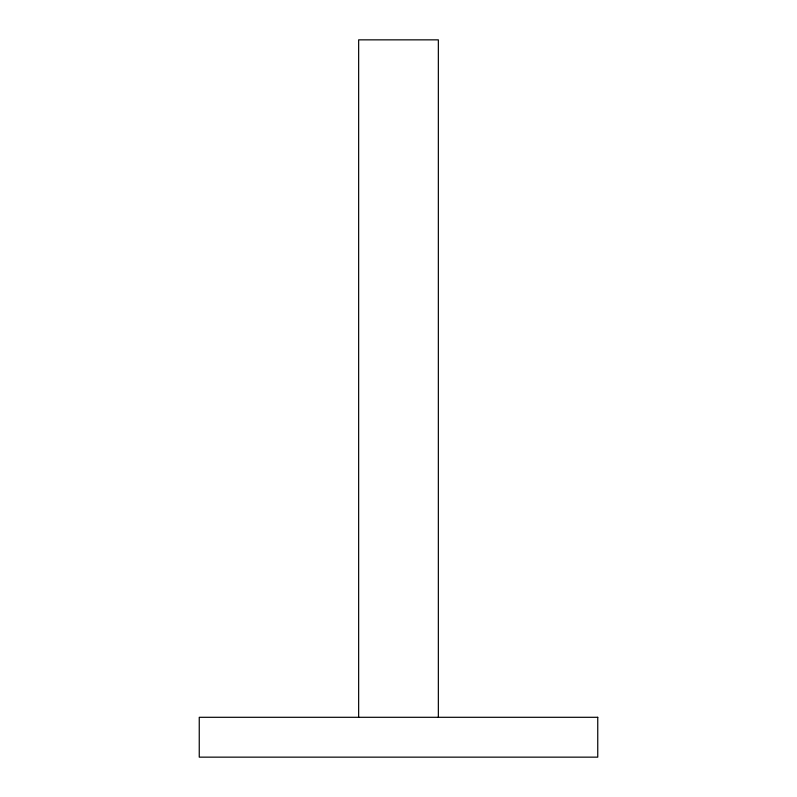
<?xml version="1.0" encoding="UTF-8"?>
<svg xmlns="http://www.w3.org/2000/svg" width="797" height="797" viewBox="0 0 797 797"><rect width="100%" height="100%" fill="white"/><g stroke="black" fill="none" stroke-linecap="round" stroke-linejoin="round"><path stroke-width="1.2" d="M438.35 717.3L438.35 39.85L358.65 39.85L358.65 717.3M597.75 717.3L199.25 717.3L199.25 757.15L597.75 757.15L597.75 717.3"/></g></svg>
